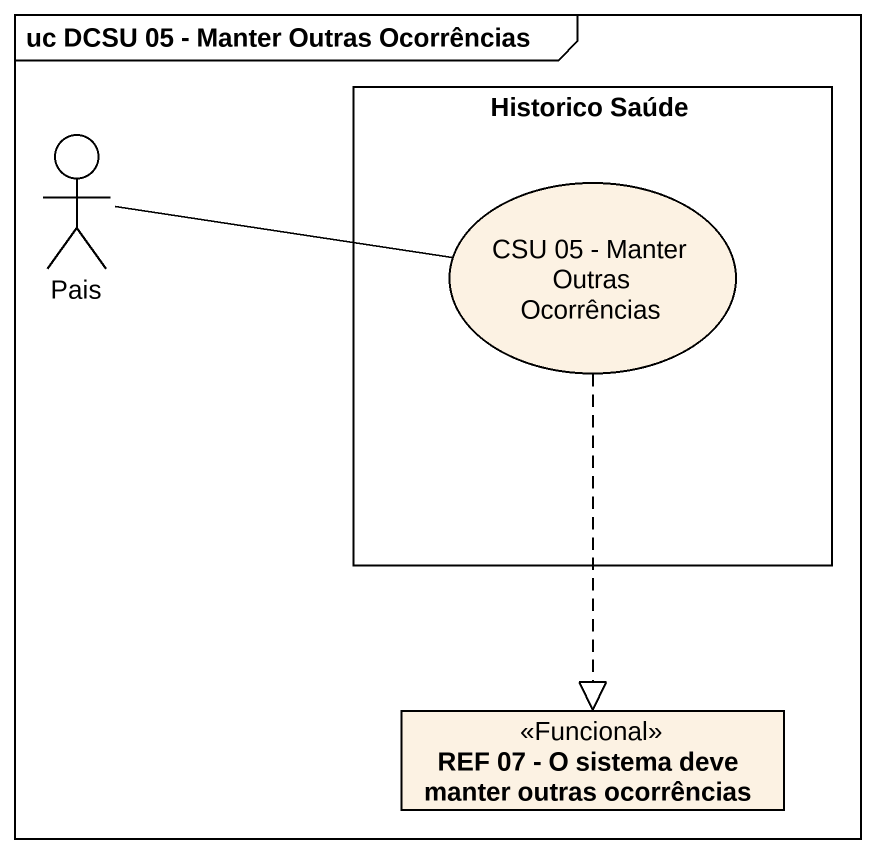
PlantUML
@startuml
mainframe uc DCSU 05 - Manter Outras Ocorrências
allowmixing
hide circle
hide empty members
rectangle "Historico Saúde" as Historico_Saúde {
  usecase "CSU 05 - Manter Outras Ocorrências" as CSU_05_Manter_Outras
}
actor Pais
class "REF 07 - O sistema deve manter outras ocorrências" as REF_07_O_sistema_deve <<Funcional>>
Pais -right- CSU_05_Manter_Outras
CSU_05_Manter_Outras ..|> REF_07_O_sistema_deve
@enduml
